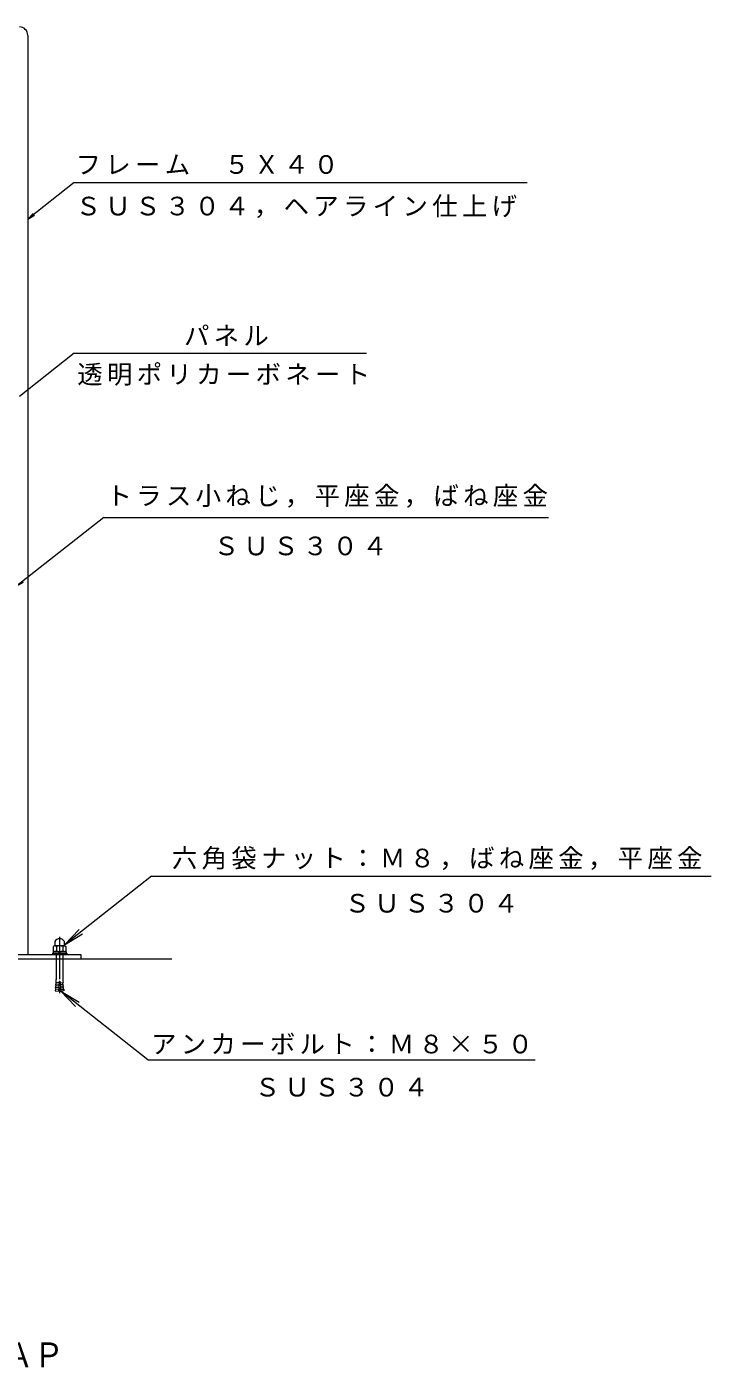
# Model space of a CAD drawing. Units: millimetres, scale not verified. Extents: x -886 to 1168, y -1357 to 1045.
# Drawn here: x 360 to 1168, y -1357 to 228 of the extents above; entities that cross this region are included whole.
import ezdxf
from ezdxf.enums import TextEntityAlignment as Align

# ---------------------------------------------------------------- set-up
doc = ezdxf.new("R2010")
doc.units = ezdxf.units.MM
doc.header["$LTSCALE"] = 10
doc.linetypes.add('CHAIN1', pattern=[8, 5, -1, 1, -1])
doc.linetypes.add('DASHED1', pattern=[1.8, 1.2, -0.6])
for name, color, linetype, lineweight in [('0-0', 4, 'Continuous', 13), ('0-4', 7, 'Continuous', 13), ('0-5', 2, 'Continuous', 13), ('0-9', 2, 'Continuous', 13), ('0-F', 7, 'Continuous', 13)]:
    doc.layers.add(name, color=color, linetype=linetype, lineweight=lineweight)
doc.styles.add('ＭＳ ゴシック', font='')
doc.styles.get('ＭＳ ゴシック').set_extended_font_data('MS Gothic')

msp = doc.modelspace()

# ---------------------------------------------------------------- linework, layer by layer
at = {"layer": '0-0'}
for p, q in [((361.29, 218.39), (361.29, -866.61)), ((293.79, -866.61), (423.79, -866.61)), ((293.79, -871.61), (423.79, -871.61)), ((423.79, -866.61), (423.79, -871.61))]:
    msp.add_line(p, q, dxfattribs=at)
at = {"layer": '0-0', "linetype": 'CHAIN1'}
msp.add_line((398.79, -845.69), (398.79, -912.25), dxfattribs=at)
at = {"layer": '0-0'}
msp.add_arc((351.29, 218.39), 10, 0, 90, dxfattribs=at)
at = {"layer": '0-4'}
for p, q in [((416.15, 44.68), (950.97, 44.68)), ((416.15, -156.8), (761.11, -156.8)), ((451.15, -350.77), (975.99, -350.77)), ((507.4, -774.24), (404.54, -855.08)), ((404.54, -855.08), (422.01, -837.2)), ((404.54, -855.08), (426.04, -842.33))]:
    msp.add_line(p, q, dxfattribs=at)
at = {"layer": '0-5', "color": 7}
for p, q in [((507.4, -774.24), (1168.24, -774.24)), ((423.79, -871.61), (531.56, -871.61)), ((400.24, -910.01), (421.74, -922.76)), ((503.1, -990.85), (960.3, -990.85))]:
    msp.add_line(p, q, dxfattribs=at)
at = {"layer": '0-5'}
for p, q in [((393.04, -851.48), (393.04, -855.96)), ((404.54, -855.96), (404.54, -851.48)), ((391.28, -857.26), (391.28, -862.26)), ((392.59, -863.01), (391.28, -862.26)), ((404.99, -856.51), (392.59, -856.51)), ((394.79, -871.61), (394.79, -896.27)), ((395.04, -857.26), (395.04, -862.26)), ((402.54, -857.26), (402.54, -862.26)), ((402.79, -871.61), (402.79, -896.27)), ((404.79, -856.39), (406.3, -857.26)), ((404.99, -863.01), (406.3, -862.26)), ((406.3, -857.26), (406.3, -862.26)), ((397.87, -904.03), (394.28, -903.72)), ((394.51, -905.75), (394.28, -903.72)), ((398.04, -902.04), (394.46, -901.73)), ((394.68, -903.75), (394.46, -901.73)), ((398.22, -900.05), (394.63, -899.73)), ((394.85, -901.76), (394.63, -899.73)), ((398.39, -898.05), (397.34, -910.01)), ((398.39, -898.05), (399.19, -898.05)), ((399.19, -898.05), (400.24, -910.01)), ((399.36, -900.05), (402.95, -899.73)), ((399.54, -902.04), (403.13, -901.73)), ((399.71, -904.03), (403.3, -903.72)), ((402.73, -901.76), (402.95, -899.73)), ((402.9, -903.75), (403.13, -901.73)), ((403.08, -905.75), (403.3, -903.72)), ((393.93, -907.7), (393.76, -909.7)), ((393.76, -909.7), (397.34, -910.01)), ((397.52, -908.02), (393.93, -907.7)), ((397.69, -906.02), (394.11, -905.71)), ((394.33, -907.74), (394.11, -905.71)), ((399.89, -906.02), (403.47, -905.71)), ((400.06, -908.02), (403.65, -907.7)), ((403.82, -909.7), (400.24, -910.01)), ((403.25, -907.74), (403.47, -905.71)), ((403.65, -907.7), (403.82, -909.7))]:
    msp.add_line(p, q, dxfattribs=at)
at = {"layer": '0-5', "linetype": 'DASHED1'}
for p, q in [((394.79, -866.61), (394.79, -871.61)), ((395.04, -858.29), (395.04, -862.26)), ((402.79, -866.61), (402.79, -871.61))]:
    msp.add_line(p, q, dxfattribs=at)
at = {"layer": '0-5'}
msp.add_lwpolyline([(392.79, -856.39), (392.78, -856.4), (391.28, -857.26)], dxfattribs=at)
at = {"layer": '0-5', "color": 7}
msp.add_lwpolyline([(503.1, -990.85), (400.24, -910.01), (417.71, -927.89)], dxfattribs=at)
at = {"layer": '0-5'}
for centre, radius, start, end in [((392.54, -855.96), 0.5, 299.99968, 0), ((398.79, -854.51), 6.5, 27.79579, 152.20421), ((405.04, -855.96), 0.5, 180, 240.00032), ((392.59, -860.87), 4.36, 55.84651, 90.00017), ((392.59, -858.65), 4.36, 269.99983, 304.15349), ((398.79, -866.24), 9.73, 67.32404, 112.67596), ((398.79, -853.27), 9.73, 247.32404, 292.67596), ((404.99, -860.87), 4.36, 89.99983, 124.15349), ((404.99, -858.65), 4.36, 235.84651, 270.00017), ((372.61, -896.98), 22.2, 352.86598, 1.81982), ((424.97, -896.98), 22.2, 178.18018, 187.13402)]:
    msp.add_arc(centre, radius, start, end, dxfattribs=at)
at = {"layer": '0-9'}
for p, q in [((390.29, -865.01), (407.29, -865.01)), ((391.09, -863.01), (391.09, -865.01)), ((398.54, -863.01), (398, -865.01)), ((399.58, -863.01), (399.04, -865.01)), ((407.29, -865.01), (407.29, -866.61))]:
    msp.add_line(p, q, dxfattribs=at)
for points in [[(390.29, -865.01), (390.29, -866.61), (407.29, -866.61)], [(391.09, -863.01), (406.49, -863.01), (406.49, -865.01)]]:
    msp.add_lwpolyline(points, dxfattribs=at)
at = {"layer": '0-F'}
for p, q in [((416.15, 44.68), (361.29, 1.56)), ((361.29, 1.56), (367.58, 8)), ((361.29, 1.56), (369.03, 6.15)), ((416.15, -156.8), (351.29, -207.77))]:
    msp.add_line(p, q, dxfattribs=at)
msp.add_lwpolyline([(451.15, -350.77), (348.29, -431.61), (356.03, -427.02)], dxfattribs=at)

# ---------------------------------------------------------------- texts
at = {"layer": '0-0', "color": 2, "style": 'ＭＳ ゴシック', "width": 0.9}
msp.add_text('自動ドアガード\u3000ステンレス製\u3000フラットバータイプ\u3000ＤＡ２－４Ｈ７Ａ－ＡＰ', height=29.33, dxfattribs=at).set_placement((-892.07, -1362.74), align=Align.BOTTOM_LEFT)
at = {"layer": '0-5', "color": 7, "char_height": 21.99, "attachment_point": 7, "style": 'ＭＳ ゴシック'}
for s, insert in [('\\T1.17;フレーム\u3000５Ｘ４０', (417.7, 53.88)), ('\\T1.17;ＳＵＳ３０４，ヘアライン仕上げ', (417.7, 2.64)), ('\\T1.17;パネル', (545.7, -148.5)), ('\\T1.17;透明ポリカーボネート', (419.71, -195.37)), ('\\T1.17;トラス小ねじ，平座金，ばね座金', (454.24, -339.29)), ('\\T1.17;ＳＵＳ３０４', (580.69, -395.76)), ('\\T1.17;六角袋ナット：Ｍ８，ばね座金，平座金', (531.47, -767.04)), ('\\T1.17;ＳＵＳ３０４', (735.32, -817.55)), ('\\T1.17;アンカーボルト：Ｍ８×５０', (506.82, -984.69)), ('\\T1.17;ＳＵＳ３０４', (629.2, -1034.69))]:
    msp.add_mtext(s, dxfattribs=dict(at, insert=insert))

doc.saveas('drawing.dxf')
